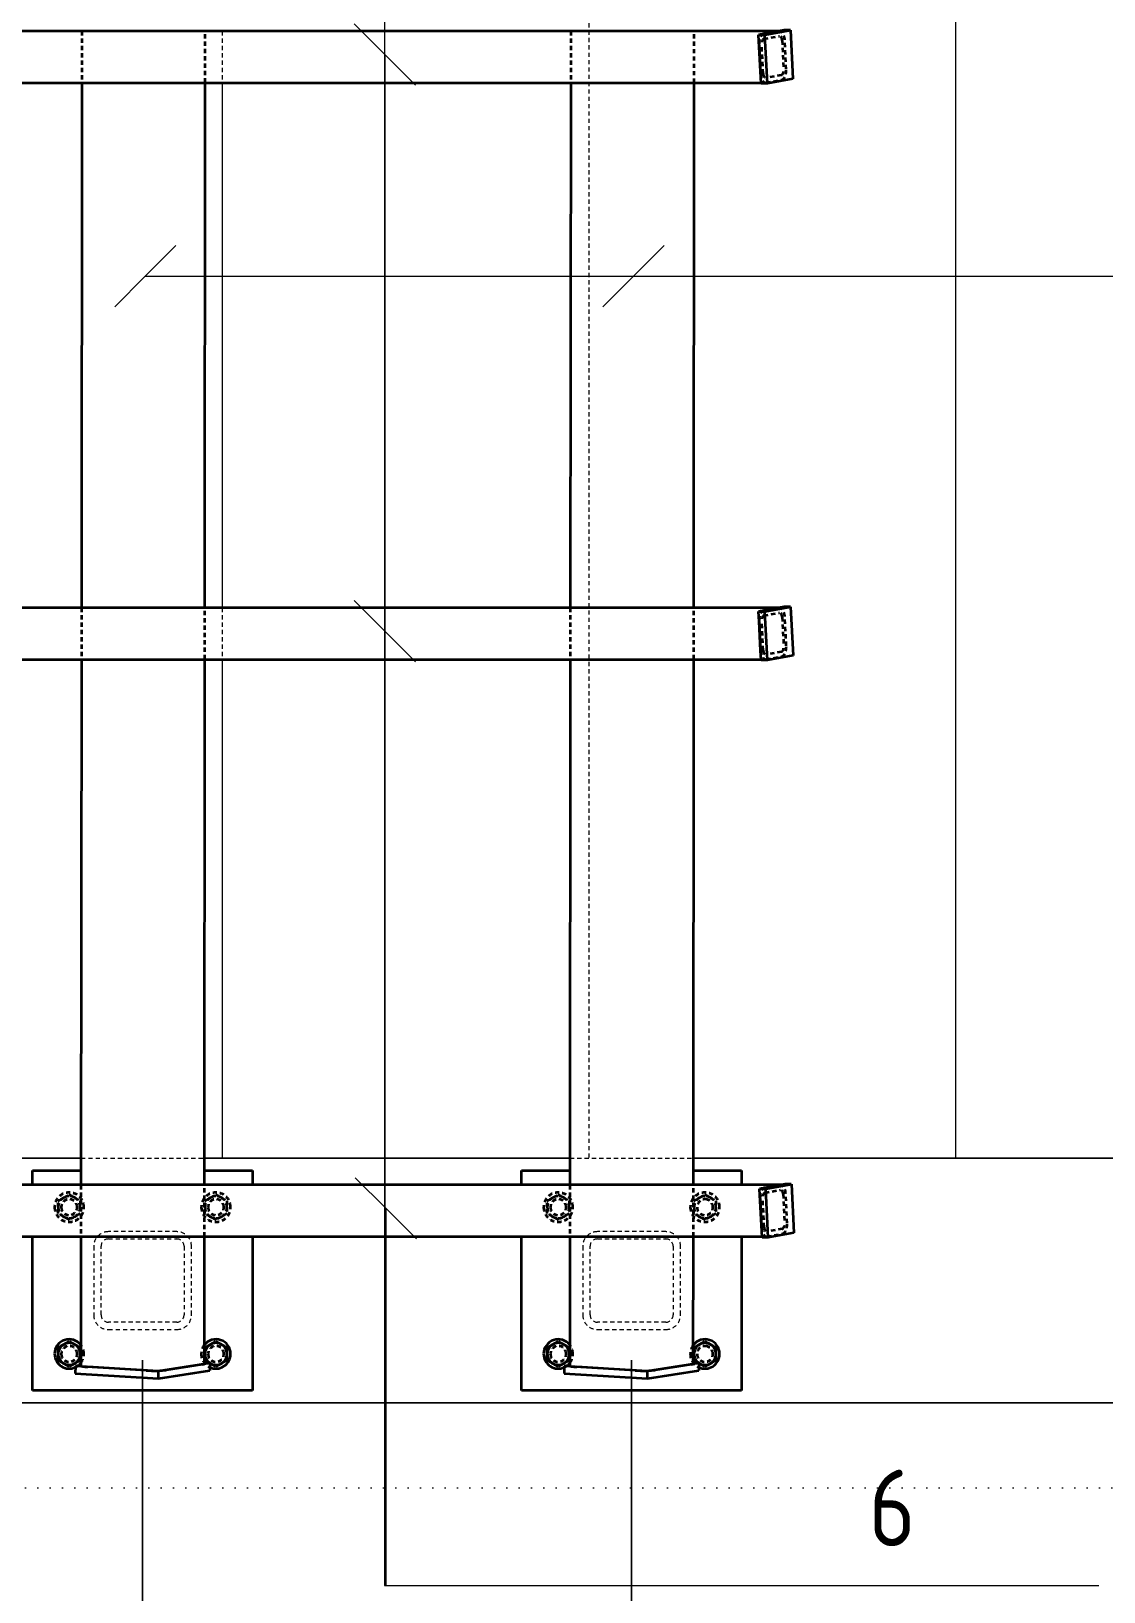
# Model space of a CAD drawing. Header units: millimetres. Extents: x 38797 to 82950, y -34477 to 2697.
# Drawn here: x 61312 to 62189, y -33419 to -32143 of the extents above; entities that cross this region are included whole.
import ezdxf

# ---------------------------------------------------------------- set-up
doc = ezdxf.new("R2010")
doc.units = ezdxf.units.MM
doc.linetypes.add('01 Штриховая _4 мм_', pattern=[6, 3.5, -2.5])
doc.linetypes.add('04 Пунктир 10мм', pattern=[10, 0, -10])
for name, color, linetype, lineweight in [('AA_Dim', 7, 'Continuous', 9), ('AA_Dim-25', 7, 'Continuous', 9), ('AA_Razrez', 7, 'Continuous', 9), ('AA_Vinoska', 7, 'Continuous', 9), ('AF_Balki', 7, 'Continuous', 20), ('AF_Element', 7, 'Continuous', 20), ('AF_Element_Опалубка', 253, 'Continuous', 20), ('AF_Perekritie', 7, 'Continuous', 20), ('AF_Stena', 7, 'Continuous', 60), ('AF_Stena_Опалубка', 253, 'Continuous', 20), ('KR_Colonna_KG', 7, 'Continuous', 20), ('KR_Detal', 7, 'Continuous', 20), ('KR_Fundament', 7, 'Continuous', 20)]:
    doc.layers.add(name, color=color, linetype=linetype, lineweight=lineweight)
doc.styles.add('ISOCPEUR', font='isocpeur.TTF', dxfattribs={"width": 0.9, "height": 62.5})
doc.styles.add('ISOCPEUR_3', font='isocpeur.TTF', dxfattribs={"width": 0.85, "height": 62.5})
doc.dimstyles.new('01_Точн_3_знака__непрозр_', dxfattribs={"dimscale": 304.8, "dimtxt": 62.672186, "dimasz": 0.139436, "dimexe": 0.123031, "dimexo": 0.082021, "dimgap": 0.020505, "dimtad": 1, "dimdec": 3, "dimrnd": 0.001, "dimdsep": 46, "dimtxsty": 'ISOCPEUR', "dimblk1": 'OBLIQUE', "dimblk2": 'OBLIQUE', "dimsah": 1, "dimcen": 0.09, "dimdle": 0.123031, "dimazin": 0, "dimtfac": 1, "dimtdec": 4, "dimtix": 1, "dimtmove": 0, "dimatfit": 3, "dimfxl": 1, "dimtvp": 1, "dimtfill": 1, "dimtolj": 1, "dimtzin": 0, "dimlwd": 18, "dimlwe": 18, "dimarcsym": 2})

# ---------------------------------------------------------------- blocks, each defined once
blk = doc.blocks.new('Песок ср крупн - Песок ср крупн-3745068-Покрытие_КМ')
at = {"layer": 'AF_Element', "lineweight": 9}
for p, q in [((43324.7, -33065), (42915.1, -33065)), ((43724.6, -33065), (43425.7, -33065)), ((44440.1, -33065), (43825.6, -33065))]:
    blk.add_line(p, q, dxfattribs=at)
blk = doc.blocks.new('354_Прокат Лист _НесКаркас_РабПлоск_ - 354_Прокат Лист _НесКаркас_РабПлоск_-3866505-Покрытие_КМ')
at = {"layer": 'AF_Balki', "lineweight": 35}
for p, q in [((-40, 78.1), (-40, 90)), ((-40, 90), (-0.5, 90)), ((100.5, 90), (140, 90)), ((140, 90), (140, 78.1)), ((-40, -90), (-40, 36.1)), ((140, 36), (140, -90)), ((140, -90), (-40, -90))]:
    blk.add_line(p, q, dxfattribs=at)
blk = doc.blocks.new('354_Анкер клиновой _СоедНесК_РабПлоск_ - M12x120_20-3803632-Покрытие_КМ')
at = {"layer": 'KR_Detal', "lineweight": 35}
for start, end in [(120, 180), (180, 240), (90, 120), (60, 90), (0, 60), (300, 0), (240, 270), (270, 300)]:
    blk.add_arc((0, 0), 9, start, end, dxfattribs=at)
for points in [[(-9, 5.2), (-8.3, 5.6), (-6.8, 6.5), (-5.3, 7.3), (-4.5, 7.8)], [(-9, 0), (-9, 0.9), (-9, 2.7), (-9, 4.4), (-9, 5.2)], [(-9, -5.2), (-9, -4.4), (-9, -2.7), (-9, -0.9), (-9, 0)], [(-4.5, 7.8), (-3.7, 8.2), (-2.2, 9.1), (-0.7, 10), (0, 10.4)], [(0, 10.4), (0.7, 10), (2.2, 9.1), (3.7, 8.2), (4.5, 7.8)], [(4.5, 7.8), (5.3, 7.3), (6.8, 6.5), (8.3, 5.6), (9, 5.2)], [(9, 5.2), (9, 4.4), (9, 2.7), (9, 0.9), (9, 0)], [(9, 0), (9, -0.9), (9, -2.7), (9, -4.4), (9, -5.2)], [(-4.5, -7.8), (-5.3, -7.3), (-6.8, -6.5), (-8.3, -5.6), (-9, -5.2)], [(0, -10.4), (-0.7, -10), (-2.2, -9.1), (-3.7, -8.2), (-4.5, -7.8)], [(4.5, -7.8), (3.7, -8.2), (2.2, -9.1), (0.7, -10), (0, -10.4)], [(9, -5.2), (8.3, -5.6), (6.8, -6.5), (5.3, -7.3), (4.5, -7.8)]]:
    blk.add_open_spline(points, degree=3, dxfattribs=at)
blk = doc.blocks.new('354_Прокат Лист _НесКаркас_РабПлоск_ - 354_Прокат Лист _НесКаркас_РабПлоск_-V55-Покрытие_КМ')
at = {"layer": 'AF_Balki', "lineweight": 35}
for p, q in [((43720, -33235), (43719.9, -33241)), ((43788.1, -33239.2), (43720, -33235)), ((43724.5, -33234.3), (43720.1, -33235)), ((43830, -33232.6), (43788.1, -33239.2)), ((43788.1, -33245.1), (43830, -33238.5)), ((43788.1, -33245.1), (43788.1, -33239.2)), ((43825.5, -33232.3), (43829.9, -33232.6)), ((43830, -33232.6), (43830, -33238.5)), ((43719.9, -33241), (43788.1, -33245.1))]:
    blk.add_line(p, q, dxfattribs=at)
blk = doc.blocks.new('354_Прокат Лист _НесКаркас_РабПлоск_ - 354_Прокат Лист _НесКаркас_РабПлоск_-V59-Покрытие_КМ')
at = {"layer": 'AF_Balki', "lineweight": 35}
for p, q in [((43900.7, -33086.1), (43879.9, -33089.9)), ((43884.8, -33090), (43905.8, -33086.1)), ((43905.6, -33086.1), (43900.7, -33086.1)), ((43905.8, -33086.1), (43907.8, -33125.9)), ((43879.7, -33090), (43884.8, -33090)), ((43881.7, -33129.8), (43879.7, -33090)), ((43886.8, -33129.8), (43884.8, -33090)), ((43886.8, -33129.8), (43881.7, -33129.8)), ((43907.8, -33125.9), (43886.8, -33129.8))]:
    blk.add_line(p, q, dxfattribs=at)
blk = doc.blocks.new('354_Прокат Лист _НесКаркас_РабПлоск_ - 354_Прокат Лист _НесКаркас_РабПлоск_-V60-Покрытие_КМ')
at = {"layer": 'AF_Balki', "lineweight": 35}
for p, q in [((43899.9, -32614.1), (43879.2, -32618)), ((43884, -32618), (43905, -32614.1)), ((43904.9, -32614.1), (43899.9, -32614.1)), ((43905, -32614.1), (43907.1, -32654)), ((43878.9, -32618), (43884, -32618)), ((43879.3, -32626), (43878.9, -32618)), ((43880.6, -32649.9), (43879.3, -32626)), ((43886.1, -32657.8), (43884, -32618)), ((43881, -32657.8), (43880.6, -32649.9)), ((43886.1, -32657.8), (43881, -32657.8)), ((43907.1, -32654), (43886.1, -32657.8))]:
    blk.add_line(p, q, dxfattribs=at)
blk = doc.blocks.new('354_Прокат Лист _НесКаркас_РабПлоск_ - 354_Прокат Лист _НесКаркас_РабПлоск_-V61-Покрытие_КМ')
at = {"layer": 'AF_Balki', "lineweight": 35}
for p, q in [((43899.9, -32142.6), (43879.1, -32146.5)), ((43884, -32146.5), (43905, -32142.6)), ((43904.9, -32142.6), (43899.9, -32142.6)), ((43905, -32142.6), (43907, -32182.5)), ((43878.9, -32146.5), (43884, -32146.5)), ((43881, -32186.3), (43878.9, -32146.5)), ((43886.1, -32186.3), (43884, -32146.5)), ((43886.1, -32186.3), (43881, -32186.3)), ((43907, -32182.5), (43886.1, -32186.3))]:
    blk.add_line(p, q, dxfattribs=at)
blk = doc.blocks.new('354_Прокат Лист _НесКаркас_РабПлоск_ - 354_Прокат Лист _НесКаркас_РабПлоск_-V63-Покрытие_КМ')
at = {"layer": 'AF_Balki', "lineweight": 35}
for p, q in [((-40, 78.1), (-40, 90)), ((-40, 90), (-0.4, 90)), ((100.6, 90), (140, 90)), ((140, 90), (140, 78.1)), ((-40, -90), (-40, 36)), ((140, 36.1), (140, -90)), ((140, -90), (-40, -90))]:
    blk.add_line(p, q, dxfattribs=at)
blk = doc.blocks.new('Лестница - Лестница-3665204-Покрытие_КМ')
at = {"layer": 'AF_Perekritie', "linetype": '01 Штриховая _4 мм_'}
for p, q in [((43740.1, -31615), (43740.1, -33065)), ((43440.1, -32143.5), (43440.1, -32185.4)), ((43440.1, -32615), (43440.1, -32656.9)), ((43324.7, -33065), (43425.6, -33065)), ((43724.6, -33065), (43825.6, -33065))]:
    blk.add_line(p, q, dxfattribs=at)
at = {"layer": 'AF_Perekritie'}
for p, q in [((44040.1, -31615), (44040.1, -33065)), ((43440.1, -32185.5), (43440.1, -32614.9)), ((43440.1, -32657), (43440.1, -33065)), ((43324.7, -33065), (43140.1, -33065)), ((43440.1, -33065), (43425.7, -33065)), ((43724.6, -33065), (43440.1, -33065)), ((43825.6, -33065), (44040, -33065)), ((44340.1, -33065), (44040.1, -33065))]:
    blk.add_line(p, q, dxfattribs=at)
blk = doc.blocks.new('354_Шайба_ГОСТ 11371-78_СоедНесК_РабПлоск_ - Шайба_ГОСТ 11371-78-3803743-Покрытие_КМ')
at = {"layer": 'KR_Detal', "lineweight": 35}
for start, end in [(37.6943, 180), (180, 294.238), (305.2867, 322.2162)]:
    blk.add_arc((0, 0), 12, start, end, dxfattribs=at)
at = {"layer": 'KR_Detal', "linetype": '01 Штриховая _4 мм_', "lineweight": 35}
for radius, start, end in [(6.5, 0, 180), (6.5, 180, 0), (12, 360, 37.4567), (12, 322.4538, 360), (12, 294.4755, 305.0492)]:
    blk.add_arc((0, 0), radius, start, end, dxfattribs=at)
blk = doc.blocks.new('354_Шайба_ГОСТ 11371-78_СоедНесК_РабПлоск_ - Шайба_ГОСТ 11371-78-V50-Покрытие_КМ')
at = {"layer": 'KR_Detal', "linetype": '01 Штриховая _4 мм_', "lineweight": 35}
for radius, start, end in [(12, 143.714, 180), (12, 180, 244.6146), (6.5, 75, 180), (6.5, 180, 285), (6.5, 0, 74.9994), (6.5, 285.0006, 0)]:
    blk.add_arc((0, 0), radius, start, end, dxfattribs=at)
at = {"layer": 'KR_Detal', "lineweight": 35}
for start, end in [(360, 143.4765), (244.8522, 360)]:
    blk.add_arc((0, 0), 12, start, end, dxfattribs=at)
blk = doc.blocks.new('354_Анкер клиновой _СоедНесК_РабПлоск_ - M12x120_20-V66-Покрытие_КМ')
at = {"layer": 'KR_Detal', "linetype": '01 Штриховая _4 мм_', "lineweight": 35}
for start, end in [(120, 180), (180, 240), (90, 120), (60, 90), (0, 60), (300, 0), (240, 270), (270, 300)]:
    blk.add_arc((0, 0), 9, start, end, dxfattribs=at)
for points in [[(-9, 5.2), (-8.3, 5.6), (-6.8, 6.5), (-5.3, 7.3), (-4.5, 7.8)], [(-9, 0), (-9, 0.9), (-9, 2.7), (-9, 4.4), (-9, 5.2)], [(-9, -5.2), (-9, -4.4), (-9, -2.7), (-9, -0.9), (-9, 0)], [(-4.5, 7.8), (-3.7, 8.2), (-2.2, 9.1), (-0.7, 10), (0, 10.4)], [(0, 10.4), (0.7, 10), (2.2, 9.1), (3.7, 8.2), (4.5, 7.8)], [(4.5, 7.8), (5.3, 7.3), (6.8, 6.5), (8.3, 5.6), (9, 5.2)], [(9, 5.2), (9, 4.4), (9, 2.7), (9, 0.9), (9, 0)], [(9, 0), (9, -0.9), (9, -2.7), (9, -4.4), (9, -5.2)], [(-4.5, -7.8), (-5.3, -7.3), (-6.8, -6.5), (-8.3, -5.6), (-9, -5.2)], [(0, -10.4), (-0.7, -10), (-2.2, -9.1), (-3.7, -8.2), (-4.5, -7.8)], [(4.5, -7.8), (3.7, -8.2), (2.2, -9.1), (0.7, -10), (0, -10.4)], [(9, -5.2), (8.3, -5.6), (6.8, -6.5), (5.3, -7.3), (4.5, -7.8)]]:
    blk.add_open_spline(points, degree=3, dxfattribs=at)
blk = doc.blocks.new('354_Шайба_ГОСТ 11371-78_СоедНесК_РабПлоск_ - Шайба_ГОСТ 11371-78-V67-Покрытие_КМ')
at = {"layer": 'KR_Detal', "linetype": '01 Штриховая _4 мм_', "lineweight": 35}
for radius, start, end in [(12, 360, 180), (12, 180, 360), (6.5, 0, 180), (6.5, 180, 0)]:
    blk.add_arc((0, 0), radius, start, end, dxfattribs=at)
blk = doc.blocks.new('354_Шайба_ГОСТ 11371-78_СоедНесК_РабПлоск_ - Шайба_ГОСТ 11371-78-V68-Покрытие_КМ')
at = {"layer": 'KR_Detal', "linetype": '01 Штриховая _4 мм_', "lineweight": 35}
for radius, start, end in [(12, 360, 180), (12, 180, 360), (6.5, 75, 180), (6.5, 180, 285), (6.5, 0, 74.9994), (6.5, 285.0006, 0)]:
    blk.add_arc((0, 0), radius, start, end, dxfattribs=at)
blk = doc.blocks.new('253_Профиль гнутый сварной квадратный _НесКаркас_Балка_ - 40х4-3864069-Покрытие_КМ')
at = {"layer": 'AF_Balki', "lineweight": 35}
for p, q in [((43226.4, -33089.2), (43239, -33086.9)), ((43896.9, -33086.8), (43239.4, -33086.8)), ((43896.5, -33086.9), (43883.9, -33089.2)), ((43223.9, -33121.8), (43222.6, -33097.9)), ((43880.1, -33097.9), (43881.3, -33121.8)), ((43228.1, -33129), (43881.7, -33129))]:
    blk.add_line(p, q, dxfattribs=at)
at = {"layer": 'AF_Balki', "linetype": '01 Штриховая _4 мм_', "lineweight": 35}
for p, q in [((43883.4, -33121.4), (43882.2, -33097.5)), ((43884.1, -33093.2), (43896.7, -33090.8)), ((43899, -33094.4), (43900.2, -33118.3)), ((43902.3, -33117.9), (43901.1, -33094.1)), ((43898.3, -33122.7), (43885.7, -33125)), ((43881.7, -33129), (43885.5, -33129)), ((43885.9, -33129), (43898.5, -33126.7))]:
    blk.add_line(p, q, dxfattribs=at)
at = {"layer": 'AF_Balki', "lineweight": 35}
for centre, start_param, end_param in [((43239.4, -33094.8), 0, 0.096866), ((43226.8, -33097.1), 0.096866, 1.667662), ((43228.1, -33121), 1.667662, 3.141593)]:
    blk.add_ellipse(centre, major_axis=(0, 8), ratio=0.527077, start_param=start_param, end_param=end_param, dxfattribs=at)
at = {"layer": 'AF_Balki', "linetype": '01 Штриховая _4 мм_', "lineweight": 35}
for centre, major_axis, start_param, end_param in [((43896.9, -33094.8), (0, 8), 4.809255, 6.283185), ((43884.3, -33097.1), (0, 8), 0.096866, 1.667662), ((43884.3, -33097.1), (0, 4), 0.096866, 1.667662), ((43896.9, -33094.8), (0, 4), 4.809255, 6.380051), ((43885.5, -33121), (0, 8), 1.667662, 3.078593), ((43885.5, -33121), (0, 4), 1.667662, 3.238458), ((43898.1, -33118.7), (0, 4), 3.238458, 4.809255), ((43898.1, -33118.7), (0, 8), 3.238458, 4.809255), ((43885.5, -33121), (0, 8), 3.141593, 3.238458)]:
    blk.add_ellipse(centre, major_axis=major_axis, ratio=0.527077, start_param=start_param, end_param=end_param, dxfattribs=at)
blk = doc.blocks.new('253_Профиль гнутый сварной квадратный _НесКаркас_Балка_ - 40х4-3864070-Покрытие_КМ')
at = {"layer": 'AF_Balki', "lineweight": 35}
for p, q in [((43223.1, -32649.9), (43221.9, -32626)), ((43225.7, -32617.2), (43238.3, -32614.9)), ((43896.1, -32614.9), (43238.7, -32614.9)), ((43879.3, -32626), (43880.6, -32649.9)), ((43895.7, -32614.9), (43883.1, -32617.2)), ((43227.3, -32657.1), (43880.9, -32657.1))]:
    blk.add_line(p, q, dxfattribs=at)
at = {"layer": 'AF_Balki', "linetype": '01 Штриховая _4 мм_', "lineweight": 35}
for p, q in [((43882.7, -32649.5), (43881.4, -32625.6)), ((43883.3, -32621.2), (43895.9, -32618.9)), ((43898.2, -32622.5), (43899.5, -32646.4)), ((43901.6, -32646), (43900.3, -32622.1)), ((43897.6, -32650.8), (43885, -32653.1)), ((43881, -32657.1), (43884.8, -32657.1)), ((43885.2, -32657.1), (43897.8, -32654.7))]:
    blk.add_line(p, q, dxfattribs=at)
at = {"layer": 'AF_Balki', "lineweight": 35}
for centre, start_param, end_param in [((43226.1, -32625.2), 0.096866, 1.667662), ((43238.7, -32622.9), 0, 0.096866), ((43227.3, -32649.1), 1.667662, 3.141593)]:
    blk.add_ellipse(centre, major_axis=(0, 8), ratio=0.527077, start_param=start_param, end_param=end_param, dxfattribs=at)
at = {"layer": 'AF_Balki', "linetype": '01 Штриховая _4 мм_', "lineweight": 35}
for centre, major_axis, start_param, end_param in [((43883.5, -32625.2), (0, 8), 0.096866, 1.667662), ((43883.5, -32625.2), (0, 4), 0.096866, 1.667662), ((43896.1, -32622.9), (0, 4), 4.809255, 6.380051), ((43896.1, -32622.9), (0, 8), 4.809255, 6.283185), ((43884.8, -32649.1), (0, 8), 1.667662, 3.078593), ((43884.8, -32649.1), (0, 4), 1.667662, 3.238458), ((43897.4, -32646.8), (0, 4), 3.238458, 4.809255), ((43897.4, -32646.8), (0, 8), 3.238458, 4.809255), ((43884.8, -32649.1), (0, 8), 3.141593, 3.238458)]:
    blk.add_ellipse(centre, major_axis=major_axis, ratio=0.527077, start_param=start_param, end_param=end_param, dxfattribs=at)
blk = doc.blocks.new('253_Профиль гнутый сварной квадратный _НесКаркас_Балка_ - 40х4-3864071-Покрытие_КМ')
at = {"layer": 'AF_Balki', "lineweight": 35}
for p, q in [((43223.1, -32178.4), (43221.9, -32154.5)), ((43225.7, -32145.8), (43238.3, -32143.4)), ((43896.1, -32143.4), (43238.7, -32143.4)), ((43879.3, -32154.5), (43880.6, -32178.4)), ((43895.7, -32143.4), (43883.1, -32145.7)), ((43227.3, -32185.6), (43880.9, -32185.6))]:
    blk.add_line(p, q, dxfattribs=at)
at = {"layer": 'AF_Balki', "linetype": '01 Штриховая _4 мм_', "lineweight": 35}
for p, q in [((43882.6, -32178), (43881.4, -32154.1)), ((43883.3, -32149.7), (43895.9, -32147.4)), ((43898.2, -32151), (43899.4, -32174.9)), ((43901.5, -32174.5), (43900.3, -32150.6)), ((43897.5, -32179.3), (43885, -32181.6)), ((43881, -32185.6), (43884.7, -32185.6)), ((43885.2, -32185.6), (43897.7, -32183.2))]:
    blk.add_line(p, q, dxfattribs=at)
at = {"layer": 'AF_Balki', "lineweight": 35}
for centre, start_param, end_param in [((43226.1, -32153.7), 0.096866, 1.667662), ((43238.7, -32151.4), 0, 0.096866), ((43227.3, -32177.6), 1.667662, 3.141593)]:
    blk.add_ellipse(centre, major_axis=(0, 8), ratio=0.527079, start_param=start_param, end_param=end_param, dxfattribs=at)
at = {"layer": 'AF_Balki', "linetype": '01 Штриховая _4 мм_', "lineweight": 35}
for centre, major_axis, start_param, end_param in [((43883.5, -32153.7), (0, 8), 0.096866, 1.667662), ((43883.5, -32153.7), (0, 4), 0.096866, 1.667662), ((43896.1, -32151.4), (0, 4), 4.809255, 6.380051), ((43896.1, -32151.4), (0, 8), 4.809255, 6.283185), ((43884.7, -32177.6), (0, 8), 1.667662, 3.078593), ((43884.7, -32177.6), (0, 4), 1.667662, 3.238458), ((43897.3, -32175.3), (0, 4), 3.238458, 4.809255), ((43897.3, -32175.3), (0, 8), 3.238458, 4.809255), ((43884.7, -32177.6), (0, 8), 3.141593, 3.238458)]:
    blk.add_ellipse(centre, major_axis=major_axis, ratio=0.527079, start_param=start_param, end_param=end_param, dxfattribs=at)
blk = doc.blocks.new('354_Шайба_ГОСТ 11371-78_СоедНесК_РабПлоск_ - Шайба_ГОСТ 11371-78-V64-Покрытие_КМ')
at = {"layer": 'KR_Detal', "lineweight": 35}
for start, end in [(37.0162, 180), (180, 294.6854), (305.1524, 322.8957)]:
    blk.add_arc((0, 0), 12, start, end, dxfattribs=at)
at = {"layer": 'KR_Detal', "linetype": '01 Штриховая _4 мм_', "lineweight": 35}
for radius, start, end in [(6.5, 0, 180), (6.5, 180, 0), (12, 360, 36.7787), (12, 323.1332, 360), (12, 294.9229, 304.9149)]:
    blk.add_arc((0, 0), radius, start, end, dxfattribs=at)
blk = doc.blocks.new('354_Шайба_ГОСТ 11371-78_СоедНесК_РабПлоск_ - Шайба_ГОСТ 11371-78-V65-Покрытие_КМ')
at = {"layer": 'KR_Detal', "linetype": '01 Штриховая _4 мм_', "lineweight": 35}
for radius, start, end in [(12, 143.0346, 180), (12, 180, 245.0617), (6.5, 0, 180), (6.5, 180, 0)]:
    blk.add_arc((0, 0), radius, start, end, dxfattribs=at)
at = {"layer": 'KR_Detal', "lineweight": 35}
for start, end in [(360, 142.7971), (245.2993, 360)]:
    blk.add_arc((0, 0), 12, start, end, dxfattribs=at)
blk = doc.blocks.new('043_М_Балки_Полка - Позиция_Наименование_дп14 _засечки_-3841355-Покрытие_КМ')
at = {"layer": 'AA_Vinoska'}
blk.add_line((-7, 0), (7, 0), dxfattribs=at)
blk = doc.blocks.new('DIMBLOCK29-Покрытие_КМ')
at = {"layer": 'AA_Dim-25', "lineweight": 18}
for p, q in [((60902.8, -33230), (60902.8, -33708.9)), ((60902.8, -33671.4), (60902.8, -33230)), ((61402.8, -33230), (61402.8, -33708.9)), ((61402.8, -33671.4), (61402.8, -33230)), ((60902.8, -33671.4), (61402.8, -33671.4))]:
    blk.add_line(p, q, dxfattribs=at)
at = {"layer": 'AA_Dim-25', "lineweight": 30}
for p, q in [((60902.8, -33671.4), (60924.1, -33650.2)), ((61402.8, -33671.4), (61424.1, -33650.2)), ((60902.8, -33671.4), (60881.6, -33692.7)), ((61402.8, -33671.4), (61381.6, -33692.7))]:
    blk.add_line(p, q, dxfattribs=at)
at = {"layer": 'AA_Dim-25', "color": 0, "lineweight": 18, "insert": (61094.3, -33583.8), "char_height": 62.5, "width": 140.48, "attachment_point": 1, "line_spacing_factor": 1.135194, "style": 'ISOCPEUR', "bg_fill": 3, "box_fill_scale": 1.25, "bg_fill_color": 256, "bg_fill_true_color": 13158600, "bg_fill_transparency": 0}
blk.add_mtext('500', dxfattribs=at)
blk = doc.blocks.new('_Oblique')
at = {"color": 0, "linetype": 'ByBlock', "lineweight": -2}
blk.add_line((-0.5, -0.5), (0.5, 0.5), dxfattribs=at)
blk = doc.blocks.new('DIMBLOCK30-Покрытие_КМ')
at = {"layer": 'AA_Dim-25', "lineweight": 18}
for p, q in [((61402.8, -33230), (61402.8, -33708.9)), ((61402.8, -33671.4), (61402.8, -33230)), ((61802.8, -33230), (61802.8, -33708.9)), ((61802.8, -33671.4), (61802.8, -33230)), ((61402.8, -33671.4), (61840.3, -33671.4))]:
    blk.add_line(p, q, dxfattribs=at)
at = {"layer": 'AA_Dim-25', "lineweight": 30}
for p, q in [((61402.8, -33671.4), (61424.1, -33650.2)), ((61802.8, -33671.4), (61824.1, -33650.2)), ((61402.8, -33671.4), (61381.6, -33692.7)), ((61802.8, -33671.4), (61781.6, -33692.7))]:
    blk.add_line(p, q, dxfattribs=at)
at = {"layer": 'AA_Dim-25', "color": 0, "lineweight": 18, "insert": (61541.9, -33583.8), "char_height": 62.5, "width": 146.156, "attachment_point": 1, "line_spacing_factor": 1.135194, "style": 'ISOCPEUR', "bg_fill": 3, "box_fill_scale": 1.25, "bg_fill_color": 256, "bg_fill_true_color": 13158600, "bg_fill_transparency": 0}
blk.add_mtext('400', dxfattribs=at)

msp = doc.modelspace()

# ---------------------------------------------------------------- linework, layer by layer
at = {"layer": 'AA_Razrez', "linetype": '04 Пунктир 10мм'}
msp.add_line((58680.9328, -33334.46), (62983.53, -33334.46), dxfattribs=at)
at = {"layer": 'AA_Vinoska'}
for p, q in [((61600.6293, -31691.0129), (61600.6293, -33414.4509)), ((61600.9867, -32162.47), (61575.9867, -32137.47)), ((61600.9867, -32162.47), (61625.9867, -32187.47)), ((61600.9867, -32162.47), (61600.9867, -33414.4509)), ((61405.0801, -32343.7815), (61430.0801, -32318.7815)), ((61804.3748, -32343.7815), (61829.3748, -32318.7815)), ((61405.0801, -32343.7815), (61380.0801, -32368.7815)), ((61405.0801, -32343.7815), (62674.1096, -32343.7815)), ((61804.3748, -32343.7815), (61779.3748, -32368.7815)), ((61804.3748, -32343.7815), (62674.1096, -32343.7815)), ((61601.0083, -32633.9585), (61576.0083, -32608.9585)), ((61601.0083, -32633.9585), (61626.0083, -32658.9585)), ((61601.0083, -32633.9585), (61601.0083, -33414.4509)), ((61601.7577, -33105.9049), (61576.7577, -33080.9049)), ((61601.7577, -33105.9049), (61626.7577, -33130.9049)), ((61601.7577, -33105.9049), (61601.7577, -33414.4509)), ((61600.6293, -33414.4509), (61834.8444, -33414.4509)), ((61600.9867, -33414.4509), (61834.8444, -33414.4509)), ((61601.0083, -33414.4509), (61834.8444, -33414.4509)), ((61601.7577, -33414.4509), (61834.8444, -33414.4509))]:
    msp.add_line(p, q, dxfattribs=at)
at = {"layer": 'AF_Balki', "linetype": '01 Штриховая _4 мм_', "lineweight": 35}
for p, q in [((61353.1129, -32143.4882), (61353.0821, -32185.5231)), ((61454.1157, -32185.4489), (61454.1465, -32143.4851)), ((61753.0266, -32143.476), (61752.9959, -32185.4398)), ((61854.0294, -32185.5014), (61854.0602, -32143.4729)), ((61352.7671, -32614.9691), (61352.7363, -32657.004)), ((61453.7699, -32656.9329), (61453.8007, -32614.9691)), ((61752.6808, -32614.9691), (61752.65, -32656.9329)), ((61853.6835, -32656.9976), (61853.7144, -32614.9691)), ((61352.421, -33086.9155), (61352.3901, -33128.9504)), ((61453.4237, -33128.8794), (61453.4545, -33086.9155)), ((61752.3347, -33086.9155), (61752.3039, -33128.8794)), ((61853.3374, -33128.9439), (61853.3682, -33086.9155))]:
    msp.add_line(p, q, dxfattribs=at)
at = {"layer": 'AF_Balki', "lineweight": 35}
for p, q in [((61353.0821, -32185.5724), (61352.7672, -32614.9197)), ((61453.8007, -32614.9197), (61454.1157, -32185.4983)), ((61752.9958, -32185.4892), (61752.6809, -32614.9197)), ((61853.7144, -32614.9197), (61854.0293, -32185.5508)), ((61352.7363, -32657.0534), (61352.421, -33086.8662)), ((61453.4545, -33086.8662), (61453.7698, -32656.9823)), ((61752.65, -32656.9823), (61752.3347, -33086.8662)), ((61853.3682, -33086.8662), (61853.6835, -32657.047)), ((61352.3901, -33128.9998), (61352.3126, -33234.6534)), ((61453.3474, -33232.9422), (61453.4237, -33128.9287)), ((61752.3038, -33128.9287), (61752.2263, -33234.6534)), ((61853.2611, -33232.9422), (61853.3373, -33128.9933)), ((61405.7325, -33238.5341), (61358.0276, -33235.6506)), ((61451.5699, -33233.5513), (61422.2399, -33238.1637)), ((61805.6462, -33238.5341), (61757.9413, -33235.6506)), ((61851.4836, -33233.5513), (61822.1536, -33238.1637))]:
    msp.add_line(p, q, dxfattribs=at)
for centre, start_param, end_param in [((61364.3126, -33234.6622), 0, 1.019621349), ((61412.0174, -33237.5457), 1.019621349, 2.590417676), ((61441.3474, -33232.9334), 2.590417676, 3.114016451), ((61764.2263, -33234.6622), 0, 1.019621349), ((61811.9311, -33237.5457), 1.019621349, 2.590417676), ((61841.2611, -33232.9334), 2.590417676, 3.114016451)]:
    msp.add_ellipse(centre, major_axis=(-12, 0.0088), ratio=0.097132304, start_param=start_param, end_param=end_param, dxfattribs=at)
at = {"layer": 'AF_Stena', "linetype": '01 Штриховая _4 мм_', "lineweight": 9}
for p, q in [((61352.4993, -33065), (61453.4109, -33065)), ((61752.413, -33065), (61853.3246, -33065))]:
    msp.add_line(p, q, dxfattribs=at)
at = {"layer": 'AF_Stena_Опалубка', "lineweight": 9}
for p, q in [((60942.83, -33065), (61352.4497, -33065)), ((61453.4605, -33065), (61752.3634, -33065)), ((61853.3742, -33065), (62667.83, -33065)), ((62667.83, -33265), (59302.83, -33265))]:
    msp.add_line(p, q, dxfattribs=at)
at = {"layer": 'KR_Colonna_KG', "linetype": '01 Штриховая _4 мм_', "lineweight": 9}
for p, q in [((61430.83, -33125), (61374.83, -33125)), ((61830.83, -33125), (61774.83, -33125)), ((61362.83, -33137), (61362.83, -33193)), ((61368.83, -33193), (61368.83, -33137)), ((61374.83, -33131), (61430.83, -33131)), ((61436.83, -33137), (61436.83, -33193)), ((61442.83, -33193), (61442.83, -33137)), ((61762.83, -33137), (61762.83, -33193)), ((61768.83, -33193), (61768.83, -33137)), ((61774.83, -33131), (61830.83, -33131)), ((61836.83, -33137), (61836.83, -33193)), ((61842.83, -33193), (61842.83, -33137)), ((61430.83, -33199), (61374.83, -33199)), ((61830.83, -33199), (61774.83, -33199)), ((61374.83, -33205), (61430.83, -33205)), ((61774.83, -33205), (61830.83, -33205))]:
    msp.add_line(p, q, dxfattribs=at)
for centre, radius, start, end in [((61374.83, -33137), 12, 90, 180), ((61430.83, -33137), 12, 0, 90), ((61774.83, -33137), 12, 90, 180), ((61830.83, -33137), 12, 0, 90), ((61374.83, -33137), 6, 90, 180), ((61430.83, -33137), 6, 0, 90), ((61774.83, -33137), 6, 90, 180), ((61830.83, -33137), 6, 0, 90), ((61374.83, -33193), 12, 180, 270), ((61374.83, -33193), 6, 180, 270), ((61430.83, -33193), 12, 270, 0), ((61430.83, -33193), 6, 270, 0), ((61774.83, -33193), 12, 180, 270), ((61774.83, -33193), 6, 180, 270), ((61830.83, -33193), 12, 270, 0), ((61830.83, -33193), 6, 270, 0)]:
    msp.add_arc(centre, radius, start, end, dxfattribs=at)
at = {"layer": 'KR_Fundament'}
msp.add_line((59102.83, -33265), (62667.83, -33265), dxfattribs=at)

# ---------------------------------------------------------------- block references
at = {"layer": 'AA_Vinoska', "xscale": 24.99999999999999, "yscale": 24.99999999999999, "zscale": 24.99999999999999}
msp.add_blockref('043_М_Балки_Полка - Позиция_Наименование_дп14 _засечки_-3841355-Покрытие_КМ', (62009.8444, -33414.4509), dxfattribs=at)
at = {"layer": 'AF_Balki', "lineweight": 35}
for name, p in [('354_Прокат Лист _НесКаркас_РабПлоск_ - 354_Прокат Лист _НесКаркас_РабПлоск_-V61-Покрытие_КМ', (18027.7684, 0)), ('354_Прокат Лист _НесКаркас_РабПлоск_ - 354_Прокат Лист _НесКаркас_РабПлоск_-V60-Покрытие_КМ', (18027.7684, 0)), ('354_Прокат Лист _НесКаркас_РабПлоск_ - 354_Прокат Лист _НесКаркас_РабПлоск_-V63-Покрытие_КМ', (61352.83, -33165)), ('354_Прокат Лист _НесКаркас_РабПлоск_ - 354_Прокат Лист _НесКаркас_РабПлоск_-3866505-Покрытие_КМ', (61752.83, -33165)), ('354_Прокат Лист _НесКаркас_РабПлоск_ - 354_Прокат Лист _НесКаркас_РабПлоск_-V59-Покрытие_КМ', (18027.7684, 0)), ('354_Прокат Лист _НесКаркас_РабПлоск_ - 354_Прокат Лист _НесКаркас_РабПлоск_-V55-Покрытие_КМ', (17627.8547, 0)), ('354_Прокат Лист _НесКаркас_РабПлоск_ - 354_Прокат Лист _НесКаркас_РабПлоск_-V55-Покрытие_КМ', (18027.7684, 0))]:
    msp.add_blockref(name, p, dxfattribs=at)
at = {"layer": 'AF_Balki', "linetype": '01 Штриховая _4 мм_', "lineweight": 35}
for name in ['253_Профиль гнутый сварной квадратный _НесКаркас_Балка_ - 40х4-3864071-Покрытие_КМ', '253_Профиль гнутый сварной квадратный _НесКаркас_Балка_ - 40х4-3864070-Покрытие_КМ', '253_Профиль гнутый сварной квадратный _НесКаркас_Балка_ - 40х4-3864069-Покрытие_КМ']:
    msp.add_blockref(name, (18027.7684, 0), dxfattribs=at)
at = {"layer": 'AF_Element_Опалубка', "lineweight": 9}
msp.add_blockref('Песок ср крупн - Песок ср крупн-3745068-Покрытие_КМ', (18027.7684, 0), dxfattribs=at)
at = {"layer": 'AF_Perekritie', "linetype": '01 Штриховая _4 мм_'}
msp.add_blockref('Лестница - Лестница-3665204-Покрытие_КМ', (18027.7684, 0), dxfattribs=at)
at = {"layer": 'KR_Detal', "linetype": '01 Штриховая _4 мм_', "lineweight": 35}
for name, p in [('354_Шайба_ГОСТ 11371-78_СоедНесК_РабПлоск_ - Шайба_ГОСТ 11371-78-V67-Покрытие_КМ', (61342.83, -33105)), ('354_Анкер клиновой _СоедНесК_РабПлоск_ - M12x120_20-V66-Покрытие_КМ', (61342.83, -33105)), ('354_Шайба_ГОСТ 11371-78_СоедНесК_РабПлоск_ - Шайба_ГОСТ 11371-78-V67-Покрытие_КМ', (61462.83, -33105)), ('354_Анкер клиновой _СоедНесК_РабПлоск_ - M12x120_20-V66-Покрытие_КМ', (61462.83, -33105)), ('354_Шайба_ГОСТ 11371-78_СоедНесК_РабПлоск_ - Шайба_ГОСТ 11371-78-V67-Покрытие_КМ', (61742.83, -33105)), ('354_Анкер клиновой _СоедНесК_РабПлоск_ - M12x120_20-V66-Покрытие_КМ', (61742.83, -33105)), ('354_Шайба_ГОСТ 11371-78_СоедНесК_РабПлоск_ - Шайба_ГОСТ 11371-78-V68-Покрытие_КМ', (61862.83, -33105)), ('354_Анкер клиновой _СоедНесК_РабПлоск_ - M12x120_20-V66-Покрытие_КМ', (61862.83, -33105)), ('354_Шайба_ГОСТ 11371-78_СоедНесК_РабПлоск_ - Шайба_ГОСТ 11371-78-V64-Покрытие_КМ', (61342.83, -33225)), ('354_Шайба_ГОСТ 11371-78_СоедНесК_РабПлоск_ - Шайба_ГОСТ 11371-78-V65-Покрытие_КМ', (61462.83, -33225)), ('354_Шайба_ГОСТ 11371-78_СоедНесК_РабПлоск_ - Шайба_ГОСТ 11371-78-3803743-Покрытие_КМ', (61742.83, -33225)), ('354_Шайба_ГОСТ 11371-78_СоедНесК_РабПлоск_ - Шайба_ГОСТ 11371-78-V50-Покрытие_КМ', (61862.83, -33225))]:
    msp.add_blockref(name, p, dxfattribs=at)
at = {"layer": 'KR_Detal', "lineweight": 35}
for p in [(61342.83, -33225), (61462.83, -33225), (61742.83, -33225), (61862.83, -33225)]:
    msp.add_blockref('354_Анкер клиновой _СоедНесК_РабПлоск_ - M12x120_20-3803632-Покрытие_КМ', p, dxfattribs=at)

# ---------------------------------------------------------------- texts
at = {"layer": 'AA_Vinoska', "insert": (61996.722, -33319.613), "char_height": 62.5, "width": 45.99682, "attachment_point": 1, "style": 'ISOCPEUR_3'}
msp.add_mtext('\\fISOCPEUR|b0|i0|c204|p34|;\\W.85;6', dxfattribs=at)

# ---------------------------------------------------------------- next in the draw order: dimensions: what is measured, and where the dimension line sits
at = {"layer": 'AA_Dim', "lineweight": 18}
dim = msp.add_linear_dim(base=(61402.83, -33671.4237), p1=(60902.83, -33205), p2=(61402.83, -33205), dimstyle='01_Точн_3_знака__непрозр_', override={"dimpost": '<>', "dimfxl": 500}, dxfattribs=at)
dim.commit()
dim.dimension.update_dxf_attribs({"geometry": 'DIMBLOCK29-Покрытие_КМ', "text_midpoint": (61152.83, -33633.9237)})

# ---------------------------------------------------------------- next in the draw order: dimensions: what is measured, and where the dimension line sits
dim = msp.add_linear_dim(base=(61802.83, -33671.4237), p1=(61402.83, -33205), p2=(61802.83, -33205), dimstyle='01_Точн_3_знака__непрозр_', override={"dimpost": '<>', "dimfxl": 400}, dxfattribs=at)
dim.commit()
dim.dimension.update_dxf_attribs({"geometry": 'DIMBLOCK30-Покрытие_КМ', "text_midpoint": (61602.83, -33633.9237)})

doc.saveas('drawing.dxf')
